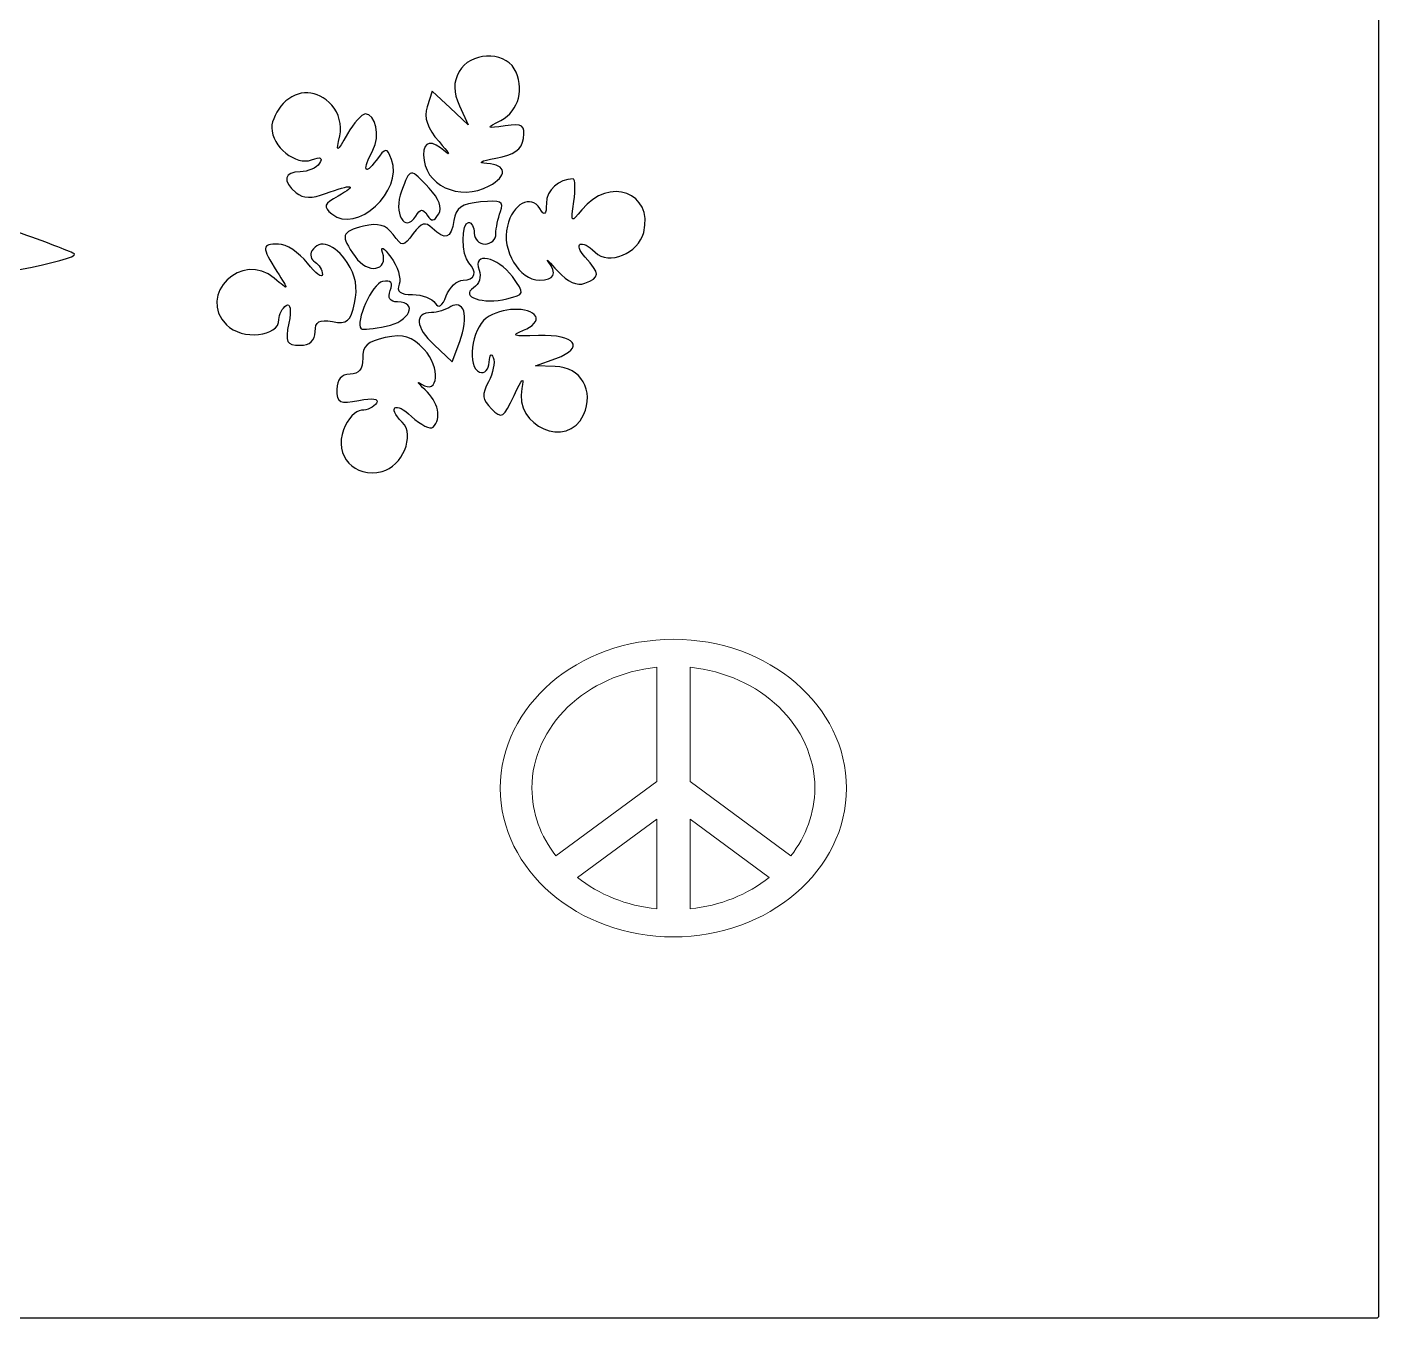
# Model space of a CAD drawing. Header units: centimetres. Extents: x -9.6 to 9.4, y -13.5 to 13.7.
# Drawn here: x 1.21 to 9.42, y -13.51 to -5.66 of the extents above; entities that cross this region are included whole.
import ezdxf

# ---------------------------------------------------------------- set-up
doc = ezdxf.new("R2010")
doc.units = ezdxf.units.CM
doc.header["$MEASUREMENT"] = 0
doc.layers.add('Layer 1', color=7, linetype='Continuous')

msp = doc.modelspace()

# ---------------------------------------------------------------- linework, layer by layer
at = {"layer": 'Layer 1'}
msp.add_open_spline([(-9.54113, 13.65267), (-9.54113, 13.65267), (9.40799, 13.65267), (9.40799, 13.65267), (9.40799, 13.65267), (9.41529, 13.65267), (9.42121, 13.64555), (9.42121, 13.63678), (9.42121, 13.63678), (9.42121, 13.63678), (9.42122, -13.49257), (9.42122, -13.49257), (9.42122, -13.49257), (9.42121, -13.50133), (9.41529, -13.50845), (9.40798, -13.50845), (9.40798, -13.50845), (9.40798, -13.50845), (-9.54113, -13.50846), (-9.54113, -13.50846), (-9.54113, -13.50846), (-9.54843, -13.50845), (-9.55435, -13.50133), (-9.55435, -13.49256), (-9.55435, -13.49256), (-9.55435, -13.49256), (-9.55436, 13.63678), (-9.55436, 13.63678), (-9.55436, 13.63678), (-9.55435, 13.64555), (-9.54843, 13.65267), (-9.54112, 13.65267), (-9.14638, 13.65267), (-9.54113, 13.65267), (-9.54113, 13.65267)], degree=3, knots=[0, 0, 0, 0, 0.1111111, 0.1111111, 0.1111111, 0.1111111, 0.2222222, 0.2222222, 0.2222222, 0.2222222, 0.3333333, 0.3333333, 0.3333333, 0.3333333, 0.4444444, 0.4444444, 0.4444444, 0.4444444, 0.5555556, 0.5555556, 0.5555556, 0.5555556, 0.6666667, 0.6666667, 0.6666667, 0.6666667, 0.7777778, 0.7777778, 0.7777778, 0.7777778, 1, 1, 1, 1.00001, 1.00001, 1.00001, 1.00001], dxfattribs=at)
at = {"layer": 'Layer 1', "color": 7}
for points, knots in [([(4.16705, -5.91595), (4.23302, -6.02919), (4.19617, -6.17214), (4.08617, -6.22963), (4.08617, -6.22963), (3.99461, -6.27748), (3.99599, -6.2792), (4.11276, -6.26293), (4.11276, -6.26293), (4.21734, -6.24835), (4.23389, -6.25981), (4.22259, -6.33897), (4.22259, -6.33897), (4.21288, -6.40707), (4.16789, -6.43949), (4.05553, -6.45934), (4.05553, -6.45934), (3.96121, -6.476), (3.93998, -6.48874), (4.00061, -6.49229), (4.00061, -6.49229), (4.12192, -6.49938), (4.12883, -6.56713), (4.01448, -6.62832), (4.01448, -6.62832), (3.83369, -6.72508), (3.61619, -6.62207), (3.61619, -6.43969), (3.61619, -6.43969), (3.61619, -6.35237), (3.66306, -6.34586), (3.74953, -6.42119), (3.74953, -6.42119), (3.78421, -6.45139), (3.76653, -6.42342), (3.71024, -6.35902), (3.71024, -6.35902), (3.63789, -6.27626), (3.61677, -6.214), (3.63817, -6.14658), (3.63817, -6.14658), (3.63817, -6.14658), (3.66843, -6.05122), (3.66843, -6.05122), (3.66843, -6.05122), (3.66843, -6.05122), (3.77799, -6.15383), (3.77799, -6.15383), (3.77799, -6.15383), (3.77799, -6.15383), (3.88754, -6.25644), (3.88754, -6.25644), (3.88754, -6.25644), (3.88754, -6.25644), (3.83521, -6.14118), (3.83521, -6.14118), (3.83521, -6.14118), (3.79581, -6.05437), (3.79523, -6.00285), (3.83289, -5.93249), (3.83289, -5.93249), (3.89498, -5.81647), (4.10309, -5.80617), (4.16705, -5.91595)], [0, 0, 0, 0, 0.0588235, 0.0588235, 0.0588235, 0.0588235, 0.1176471, 0.1176471, 0.1176471, 0.1176471, 0.1764706, 0.1764706, 0.1764706, 0.1764706, 0.2352941, 0.2352941, 0.2352941, 0.2352941, 0.2941176, 0.2941176, 0.2941176, 0.2941176, 0.3529412, 0.3529412, 0.3529412, 0.3529412, 0.4117647, 0.4117647, 0.4117647, 0.4117647, 0.4705882, 0.4705882, 0.4705882, 0.4705882, 0.5294118, 0.5294118, 0.5294118, 0.5294118, 0.5882353, 0.5882353, 0.5882353, 0.5882353, 0.6470588, 0.6470588, 0.6470588, 0.6470588, 0.7058824, 0.7058824, 0.7058824, 0.7058824, 0.7647059, 0.7647059, 0.7647059, 0.7647059, 0.8235294, 0.8235294, 0.8235294, 0.8235294, 0.8823529, 0.8823529, 0.8823529, 0.8823529, 1, 1, 1, 1]), ([(3.05855, -6.13724), (3.10171, -6.18493), (3.12064, -6.25822), (3.10677, -6.32396), (3.10677, -6.32396), (3.08464, -6.42887), (3.08607, -6.42849), (3.15377, -6.31135), (3.15377, -6.31135), (3.19218, -6.2449), (3.24062, -6.19054), (3.26143, -6.19054), (3.26143, -6.19054), (3.32586, -6.19054), (3.35453, -6.3245), (3.3085, -6.4105), (3.3085, -6.4105), (3.24357, -6.53183), (3.25548, -6.57136), (3.32749, -6.47352), (3.32749, -6.47352), (3.38728, -6.39228), (3.39171, -6.39201), (3.42113, -6.46792), (3.42113, -6.46792), (3.49529, -6.6593), (3.20737, -6.92208), (3.05871, -6.7987), (3.05871, -6.7987), (3.00465, -6.75383), (3.01035, -6.73756), (3.097, -6.68948), (3.097, -6.68948), (3.22051, -6.62095), (3.18176, -6.61348), (3.02061, -6.67475), (3.02061, -6.67475), (2.93676, -6.70663), (2.88503, -6.70507), (2.84201, -6.66937), (2.84201, -6.66937), (2.75613, -6.59809), (2.76701, -6.542), (2.86673, -6.542), (2.86673, -6.542), (2.91363, -6.542), (2.9663, -6.51887), (2.98377, -6.4906), (2.98377, -6.4906), (3.00564, -6.45522), (2.99078, -6.44871), (2.93608, -6.4697), (2.93608, -6.4697), (2.84067, -6.50631), (2.69359, -6.38805), (2.69359, -6.27473), (2.69359, -6.27473), (2.69359, -6.23188), (2.72466, -6.16575), (2.76263, -6.12777), (2.76263, -6.12777), (2.85381, -6.03659), (2.97086, -6.04034), (3.05855, -6.13724)], [0, 0, 0, 0, 0.0588235, 0.0588235, 0.0588235, 0.0588235, 0.1176471, 0.1176471, 0.1176471, 0.1176471, 0.1764706, 0.1764706, 0.1764706, 0.1764706, 0.2352941, 0.2352941, 0.2352941, 0.2352941, 0.2941176, 0.2941176, 0.2941176, 0.2941176, 0.3529412, 0.3529412, 0.3529412, 0.3529412, 0.4117647, 0.4117647, 0.4117647, 0.4117647, 0.4705882, 0.4705882, 0.4705882, 0.4705882, 0.5294118, 0.5294118, 0.5294118, 0.5294118, 0.5882353, 0.5882353, 0.5882353, 0.5882353, 0.6470588, 0.6470588, 0.6470588, 0.6470588, 0.7058824, 0.7058824, 0.7058824, 0.7058824, 0.7647059, 0.7647059, 0.7647059, 0.7647059, 0.8235294, 0.8235294, 0.8235294, 0.8235294, 0.8823529, 0.8823529, 0.8823529, 0.8823529, 1, 1, 1, 1]), ([(3.65045, -6.64153), (3.7105, -6.70545), (3.73092, -6.76214), (3.70753, -6.79999), (3.70753, -6.79999), (3.67957, -6.84524), (3.66346, -6.84654), (3.63816, -6.8056), (3.63816, -6.8056), (3.61289, -6.76471), (3.59668, -6.76609), (3.5686, -6.81153), (3.5686, -6.81153), (3.50227, -6.91885), (3.43066, -6.79318), (3.48167, -6.65899), (3.48167, -6.65899), (3.5355, -6.51742), (3.534, -6.51758), (3.65045, -6.64153)], [0, 0, 0, 0, 0.1666667, 0.1666667, 0.1666667, 0.1666667, 0.3333333, 0.3333333, 0.3333333, 0.3333333, 0.5, 0.5, 0.5, 0.5, 0.6666667, 0.6666667, 0.6666667, 0.6666667, 1, 1, 1, 1]), ([(4.52866, -6.72298), (4.50932, -6.85469), (4.51127, -6.85663), (4.57859, -6.77275), (4.57859, -6.77275), (4.7426, -6.56839), (5.01426, -6.66833), (4.95344, -6.91065), (4.95344, -6.91065), (4.92121, -7.03905), (4.74048, -7.11273), (4.65859, -7.03084), (4.65859, -7.03084), (4.57548, -6.94773), (4.52018, -6.97582), (4.59789, -7.06168), (4.59789, -7.06168), (4.68902, -7.16238), (4.68885, -7.1846), (4.59671, -7.21996), (4.59671, -7.21996), (4.54929, -7.23815), (4.49027, -7.21196), (4.43196, -7.14685), (4.43196, -7.14685), (4.38198, -7.09105), (4.35592, -7.06459), (4.37405, -7.08805), (4.37405, -7.08805), (4.43007, -7.16058), (4.41078, -7.20101), (4.32014, -7.20101), (4.32014, -7.20101), (4.19686, -7.20101), (4.08846, -7.01851), (4.12508, -6.87261), (4.12508, -6.87261), (4.15953, -6.73534), (4.2668, -6.67766), (4.32289, -6.76625), (4.32289, -6.76625), (4.35241, -6.81287), (4.36188, -6.805), (4.36239, -6.73342), (4.36239, -6.73342), (4.36296, -6.65359), (4.43774, -6.58594), (4.52541, -6.58594), (4.52541, -6.58594), (4.53826, -6.58594), (4.53972, -6.64761), (4.52866, -6.72298)], [0, 0, 0, 0, 0.0714286, 0.0714286, 0.0714286, 0.0714286, 0.1428571, 0.1428571, 0.1428571, 0.1428571, 0.2142857, 0.2142857, 0.2142857, 0.2142857, 0.2857143, 0.2857143, 0.2857143, 0.2857143, 0.3571429, 0.3571429, 0.3571429, 0.3571429, 0.4285714, 0.4285714, 0.4285714, 0.4285714, 0.5, 0.5, 0.5, 0.5, 0.5714286, 0.5714286, 0.5714286, 0.5714286, 0.6428571, 0.6428571, 0.6428571, 0.6428571, 0.7142857, 0.7142857, 0.7142857, 0.7142857, 0.7857143, 0.7857143, 0.7857143, 0.7857143, 0.8571429, 0.8571429, 0.8571429, 0.8571429, 1, 1, 1, 1]), ([(4.08343, -6.784), (4.06809, -6.824), (4.05553, -6.88476), (4.05553, -6.91903), (4.05553, -6.91903), (4.05553, -6.9533), (4.02587, -6.98134), (3.98963, -6.98134), (3.98963, -6.98134), (3.95338, -6.98134), (3.92373, -6.95168), (3.92373, -6.91544), (3.92373, -6.91544), (3.92373, -6.87919), (3.90798, -6.84954), (3.88874, -6.84954), (3.88874, -6.84954), (3.84473, -6.84954), (3.8464, -7.0505), (3.89078, -7.09485), (3.89078, -7.09485), (3.94502, -7.14906), (3.9282, -7.20101), (3.85641, -7.20101), (3.85641, -7.20101), (3.81939, -7.20101), (3.77322, -7.24393), (3.75381, -7.29638), (3.75381, -7.29638), (3.73043, -7.35958), (3.7078, -7.37441), (3.68674, -7.34032), (3.68674, -7.34032), (3.66925, -7.31202), (3.6073, -7.28887), (3.54908, -7.28887), (3.54908, -7.28887), (3.47453, -7.28887), (3.45047, -7.26998), (3.46772, -7.22501), (3.46772, -7.22501), (3.4812, -7.18989), (3.45838, -7.11575), (3.41701, -7.06026), (3.41701, -7.06026), (3.37365, -7.00211), (3.3522, -6.9904), (3.36638, -7.03262), (3.36638, -7.03262), (3.40453, -7.14621), (3.27565, -7.16556), (3.20003, -7.05759), (3.20003, -7.05759), (3.10876, -6.92728), (3.11428, -6.90768), (3.25202, -6.87311), (3.25202, -6.87311), (3.34029, -6.85095), (3.38648, -6.86393), (3.43047, -6.92326), (3.43047, -6.92326), (3.48765, -7.00037), (3.49215, -7.00017), (3.55318, -6.9178), (3.55318, -6.9178), (3.60234, -6.85144), (3.62829, -6.84406), (3.66908, -6.88485), (3.66908, -6.88485), (3.74675, -6.96252), (3.78413, -6.94929), (3.79986, -6.83855), (3.79986, -6.83855), (3.81075, -6.76182), (3.84717, -6.73652), (3.96262, -6.72549), (3.96262, -6.72549), (4.08594, -6.71371), (4.10657, -6.72371), (4.08343, -6.784)], [0, 0, 0, 0, 0.047619, 0.047619, 0.047619, 0.047619, 0.0952381, 0.0952381, 0.0952381, 0.0952381, 0.1428571, 0.1428571, 0.1428571, 0.1428571, 0.1904762, 0.1904762, 0.1904762, 0.1904762, 0.2380952, 0.2380952, 0.2380952, 0.2380952, 0.2857143, 0.2857143, 0.2857143, 0.2857143, 0.3333333, 0.3333333, 0.3333333, 0.3333333, 0.3809524, 0.3809524, 0.3809524, 0.3809524, 0.4285714, 0.4285714, 0.4285714, 0.4285714, 0.4761905, 0.4761905, 0.4761905, 0.4761905, 0.5238095, 0.5238095, 0.5238095, 0.5238095, 0.5714286, 0.5714286, 0.5714286, 0.5714286, 0.6190476, 0.6190476, 0.6190476, 0.6190476, 0.6666667, 0.6666667, 0.6666667, 0.6666667, 0.7142857, 0.7142857, 0.7142857, 0.7142857, 0.7619048, 0.7619048, 0.7619048, 0.7619048, 0.8095238, 0.8095238, 0.8095238, 0.8095238, 0.8571429, 0.8571429, 0.8571429, 0.8571429, 0.9047619, 0.9047619, 0.9047619, 0.9047619, 1, 1, 1, 1]), ([(1.1736, -6.91808), (1.34038, -6.97634), (1.48479, -7.03196), (1.4945, -7.04167), (1.4945, -7.04167), (1.52898, -7.07615), (0.84714, -7.20653), (0.76638, -7.1809), (0.76638, -7.1809), (0.7212, -7.16656), (0.65086, -7.11794), (0.61005, -7.07285), (0.61005, -7.07285), (0.5397, -6.99511), (0.54258, -6.98609), (0.66596, -6.89824), (0.66596, -6.89824), (0.82168, -6.78735), (0.79658, -6.78637), (1.1736, -6.91808)], [0, 0, 0, 0, 0.1666667, 0.1666667, 0.1666667, 0.1666667, 0.3333333, 0.3333333, 0.3333333, 0.3333333, 0.5, 0.5, 0.5, 0.5, 0.6666667, 0.6666667, 0.6666667, 0.6666667, 1, 1, 1, 1]), ([(3.15271, -7.094), (3.20332, -7.17124), (3.21733, -7.24857), (3.19727, -7.33991), (3.19727, -7.33991), (3.17276, -7.4515), (3.15087, -7.46988), (3.0626, -7.45301), (3.0626, -7.45301), (2.98188, -7.43758), (2.95719, -7.45201), (2.95719, -7.51463), (2.95719, -7.51463), (2.95719, -7.56872), (2.92558, -7.59641), (2.86383, -7.59641), (2.86383, -7.59641), (2.78319, -7.59641), (2.77413, -7.57815), (2.79727, -7.46242), (2.79727, -7.46242), (2.81389, -7.37933), (2.80763, -7.3386), (2.7808, -7.35518), (2.7808, -7.35518), (2.757, -7.36989), (2.73752, -7.40827), (2.73752, -7.44047), (2.73752, -7.44047), (2.73752, -7.54524), (2.5135, -7.56764), (2.41826, -7.4724), (2.41826, -7.4724), (2.23675, -7.29089), (2.51352, -7.0209), (2.70899, -7.18877), (2.70899, -7.18877), (2.79982, -7.26677), (2.79985, -7.2667), (2.72482, -7.14763), (2.72482, -7.14763), (2.62978, -6.99682), (2.63067, -6.98134), (2.73434, -6.98134), (2.73434, -6.98134), (2.78091, -6.98134), (2.85999, -7.03343), (2.91007, -7.0971), (2.91007, -7.0971), (2.96015, -7.16076), (3.00113, -7.19159), (3.00113, -7.16559), (3.00113, -7.16559), (3.00113, -7.13959), (2.98103, -7.10591), (2.95648, -7.09073), (2.95648, -7.09073), (2.93192, -7.07555), (2.9232, -7.04473), (2.9371, -7.02224), (2.9371, -7.02224), (2.98296, -6.94803), (3.07773, -6.97958), (3.15271, -7.094)], [0, 0, 0, 0, 0.0588235, 0.0588235, 0.0588235, 0.0588235, 0.1176471, 0.1176471, 0.1176471, 0.1176471, 0.1764706, 0.1764706, 0.1764706, 0.1764706, 0.2352941, 0.2352941, 0.2352941, 0.2352941, 0.2941176, 0.2941176, 0.2941176, 0.2941176, 0.3529412, 0.3529412, 0.3529412, 0.3529412, 0.4117647, 0.4117647, 0.4117647, 0.4117647, 0.4705882, 0.4705882, 0.4705882, 0.4705882, 0.5294118, 0.5294118, 0.5294118, 0.5294118, 0.5882353, 0.5882353, 0.5882353, 0.5882353, 0.6470588, 0.6470588, 0.6470588, 0.6470588, 0.7058824, 0.7058824, 0.7058824, 0.7058824, 0.7647059, 0.7647059, 0.7647059, 0.7647059, 0.8235294, 0.8235294, 0.8235294, 0.8235294, 0.8823529, 0.8823529, 0.8823529, 0.8823529, 1, 1, 1, 1]), ([(4.15557, -7.17928), (4.23239, -7.28486), (4.23185, -7.28705), (4.12272, -7.31444), (4.12272, -7.31444), (3.97973, -7.35033), (3.83256, -7.30129), (3.92038, -7.24701), (3.92038, -7.24701), (3.95343, -7.22658), (3.96832, -7.17822), (3.95348, -7.13954), (3.95348, -7.13954), (3.90997, -7.02617), (4.06658, -7.05696), (4.15557, -7.17928)], [0, 0, 0, 0, 0.2, 0.2, 0.2, 0.2, 0.4, 0.4, 0.4, 0.4, 0.6, 0.6, 0.6, 0.6, 1, 1, 1, 1]), ([(3.41364, -7.26371), (3.39631, -7.30888), (3.41157, -7.33281), (3.45773, -7.33281), (3.45773, -7.33281), (3.58618, -7.33281), (3.53095, -7.4531), (3.38951, -7.48139), (3.38951, -7.48139), (3.31316, -7.49666), (3.24462, -7.50308), (3.23719, -7.49565), (3.23719, -7.49565), (3.19767, -7.45613), (3.30377, -7.2209), (3.36658, -7.2088), (3.36658, -7.2088), (3.418, -7.19889), (3.43217, -7.21543), (3.41364, -7.26371)], [0, 0, 0, 0, 0.1666667, 0.1666667, 0.1666667, 0.1666667, 0.3333333, 0.3333333, 0.3333333, 0.3333333, 0.5, 0.5, 0.5, 0.5, 0.6666667, 0.6666667, 0.6666667, 0.6666667, 1, 1, 1, 1]), ([(3.85993, -7.38835), (3.87283, -7.42195), (3.8622, -7.50517), (3.83631, -7.57326), (3.83631, -7.57326), (3.83631, -7.57326), (3.78924, -7.69706), (3.78924, -7.69706), (3.78924, -7.69706), (3.78924, -7.69706), (3.67991, -7.59435), (3.67991, -7.59435), (3.67991, -7.59435), (3.56543, -7.48681), (3.55834, -7.39952), (3.66391, -7.39755), (3.66391, -7.39755), (3.69807, -7.39691), (3.75088, -7.38083), (3.78125, -7.36181), (3.78125, -7.36181), (3.81423, -7.34117), (3.84593, -7.35186), (3.85993, -7.38835)], [0, 0, 0, 0, 0.1428571, 0.1428571, 0.1428571, 0.1428571, 0.2857143, 0.2857143, 0.2857143, 0.2857143, 0.4285714, 0.4285714, 0.4285714, 0.4285714, 0.5714286, 0.5714286, 0.5714286, 0.5714286, 0.7142857, 0.7142857, 0.7142857, 0.7142857, 1, 1, 1, 1]), ([(4.29739, -7.42104), (4.31245, -7.44541), (4.27902, -7.48332), (4.2231, -7.50528), (4.2231, -7.50528), (4.14056, -7.53769), (4.15773, -7.54382), (4.3144, -7.53786), (4.3144, -7.53786), (4.53959, -7.52928), (4.60145, -7.61031), (4.42018, -7.67641), (4.42018, -7.67641), (4.42018, -7.67641), (4.29716, -7.72127), (4.29716, -7.72127), (4.29716, -7.72127), (4.29716, -7.72127), (4.41643, -7.72474), (4.41643, -7.72474), (4.41643, -7.72474), (4.57172, -7.72925), (4.65515, -7.87236), (4.58819, -8.01933), (4.58819, -8.01933), (4.49207, -8.2303), (4.16481, -8.08978), (4.21337, -7.85839), (4.21337, -7.85839), (4.22913, -7.78327), (4.21479, -7.79633), (4.16648, -7.90108), (4.16648, -7.90108), (4.10326, -8.03813), (4.09055, -8.04566), (4.02798, -7.98309), (4.02798, -7.98309), (3.97253, -7.92764), (3.96905, -7.89556), (4.01016, -7.81876), (4.01016, -7.81876), (4.03824, -7.76628), (4.05162, -7.69972), (4.03988, -7.67085), (4.03988, -7.67085), (4.02814, -7.64199), (4.01697, -7.65462), (4.01506, -7.69892), (4.01506, -7.69892), (4.01314, -7.74354), (3.9871, -7.77079), (3.95668, -7.76002), (3.95668, -7.76002), (3.87832, -7.73228), (3.907, -7.49763), (3.99677, -7.43198), (3.99677, -7.43198), (4.08748, -7.36566), (4.2593, -7.3594), (4.29739, -7.42104)], [0, 0, 0, 0, 0.0625, 0.0625, 0.0625, 0.0625, 0.125, 0.125, 0.125, 0.125, 0.1875, 0.1875, 0.1875, 0.1875, 0.25, 0.25, 0.25, 0.25, 0.3125, 0.3125, 0.3125, 0.3125, 0.375, 0.375, 0.375, 0.375, 0.4375, 0.4375, 0.4375, 0.4375, 0.5, 0.5, 0.5, 0.5, 0.5625, 0.5625, 0.5625, 0.5625, 0.625, 0.625, 0.625, 0.625, 0.6875, 0.6875, 0.6875, 0.6875, 0.75, 0.75, 0.75, 0.75, 0.8125, 0.8125, 0.8125, 0.8125, 0.875, 0.875, 0.875, 0.875, 1, 1, 1, 1]), ([(3.6197, -7.62211), (3.72178, -7.73076), (3.7078, -7.90259), (3.60262, -7.83201), (3.60262, -7.83201), (3.57156, -7.81116), (3.58168, -7.82693), (3.62511, -7.86705), (3.62511, -7.86705), (3.70581, -7.94161), (3.72746, -8.04163), (3.67437, -8.09472), (3.67437, -8.09472), (3.65804, -8.11105), (3.59873, -8.08124), (3.54257, -8.02849), (3.54257, -8.02849), (3.44428, -7.93614), (3.39215, -7.96985), (3.48683, -8.06453), (3.48683, -8.06453), (3.56584, -8.14355), (3.48797, -8.33285), (3.36362, -8.36406), (3.36362, -8.36406), (3.19597, -8.40614), (3.06953, -8.2684), (3.12994, -8.1095), (3.12994, -8.1095), (3.15455, -8.04477), (3.20366, -7.99181), (3.23908, -7.99181), (3.23908, -7.99181), (3.2745, -7.99181), (3.31551, -7.97234), (3.33022, -7.94854), (3.33022, -7.94854), (3.3468, -7.9217), (3.30607, -7.91544), (3.22298, -7.93206), (3.22298, -7.93206), (3.10725, -7.95521), (3.08899, -7.94614), (3.08899, -7.8655), (3.08899, -7.8655), (3.08899, -7.80433), (3.11671, -7.77214), (3.16936, -7.77214), (3.16936, -7.77214), (3.22385, -7.77214), (3.24861, -7.74113), (3.24625, -7.67585), (3.24625, -7.67585), (3.24356, -7.6018), (3.27527, -7.57274), (3.38349, -7.55002), (3.38349, -7.55002), (3.49692, -7.52621), (3.54275, -7.54019), (3.6197, -7.62211)], [0, 0, 0, 0, 0.0625, 0.0625, 0.0625, 0.0625, 0.125, 0.125, 0.125, 0.125, 0.1875, 0.1875, 0.1875, 0.1875, 0.25, 0.25, 0.25, 0.25, 0.3125, 0.3125, 0.3125, 0.3125, 0.375, 0.375, 0.375, 0.375, 0.4375, 0.4375, 0.4375, 0.4375, 0.5, 0.5, 0.5, 0.5, 0.5625, 0.5625, 0.5625, 0.5625, 0.625, 0.625, 0.625, 0.625, 0.6875, 0.6875, 0.6875, 0.6875, 0.75, 0.75, 0.75, 0.75, 0.8125, 0.8125, 0.8125, 0.8125, 0.875, 0.875, 0.875, 0.875, 1, 1, 1, 1])]:
    msp.add_open_spline(points, degree=3, knots=knots, dxfattribs=at)
at = {"layer": 'Layer 1', "color": 7, "lineweight": 9}
for points, knots in [([(5.13393, -9.38357), (4.5531, -9.38357), (4.08224, -9.78848), (4.08224, -10.28794), (4.08224, -10.28794), (4.08224, -10.78741), (4.5531, -11.19231), (5.13393, -11.19231), (5.13393, -11.19231), (5.71476, -11.19231), (6.18562, -10.7874), (6.18562, -10.28794), (6.18562, -10.28794), (6.18562, -9.78847), (5.71476, -9.38357), (5.13393, -9.38357)], [0, 0, 0, 0, 0.2, 0.2, 0.2, 0.2, 0.4, 0.4, 0.4, 0.4, 0.6, 0.6, 0.6, 0.6, 1, 1, 1, 1]), ([(5.03281, -9.55397), (5.03281, -9.55397), (5.03281, -10.24789), (5.03281, -10.24789), (5.03281, -10.24789), (5.03281, -10.24789), (4.41963, -10.69908), (4.41963, -10.69908), (4.41963, -10.69908), (4.32795, -10.58153), (4.27445, -10.44012), (4.27445, -10.28794), (4.27445, -10.28794), (4.27445, -9.90917), (4.60579, -9.59701), (5.03281, -9.55396), (5.03281, -9.55396), (5.03281, -9.55396), (5.03281, -9.55397), (5.03281, -9.55397)], [0, 0, 0, 0, 0.1666667, 0.1666667, 0.1666667, 0.1666667, 0.3333333, 0.3333333, 0.3333333, 0.3333333, 0.5, 0.5, 0.5, 0.5, 0.6666667, 0.6666667, 0.6666667, 0.6666667, 1, 1, 1, 1]), ([(5.99342, -10.28795), (5.99342, -10.44012), (5.93992, -10.58154), (5.84824, -10.69909), (5.84824, -10.69909), (5.84824, -10.69909), (5.23506, -10.24791), (5.23506, -10.24791), (5.23506, -10.24791), (5.23506, -10.24791), (5.23506, -9.55398), (5.23506, -9.55398), (5.23506, -9.55398), (5.66207, -9.59703), (5.99342, -9.90919), (5.99342, -10.28796), (5.99342, -10.28796), (5.99342, -10.28796), (5.99342, -10.28795), (5.99342, -10.28795)], [0, 0, 0, 0, 0.1666667, 0.1666667, 0.1666667, 0.1666667, 0.3333333, 0.3333333, 0.3333333, 0.3333333, 0.5, 0.5, 0.5, 0.5, 0.6666667, 0.6666667, 0.6666667, 0.6666667, 1, 1, 1, 1]), ([(5.03281, -11.02192), (4.84797, -11.00329), (4.68108, -10.93424), (4.55121, -10.83118), (4.55121, -10.83118), (4.55121, -10.83118), (5.03281, -10.47681), (5.03281, -10.47681), (5.03281, -10.47681), (5.03281, -10.47681), (5.03281, -11.02192), (5.03281, -11.02192)], [0, 0, 0, 0, 0.25, 0.25, 0.25, 0.25, 0.5, 0.5, 0.5, 0.5, 1, 1, 1, 1]), ([(5.23505, -10.47681), (5.23505, -10.47681), (5.71665, -10.83118), (5.71665, -10.83118), (5.71665, -10.83118), (5.58678, -10.93424), (5.41989, -11.00329), (5.23505, -11.02192), (5.23505, -11.02192), (5.23505, -11.02192), (5.23505, -10.47681), (5.23505, -10.47681)], [0, 0, 0, 0, 0.25, 0.25, 0.25, 0.25, 0.5, 0.5, 0.5, 0.5, 1, 1, 1, 1])]:
    msp.add_open_spline(points, degree=3, knots=knots, dxfattribs=at)

doc.saveas('drawing.dxf')
